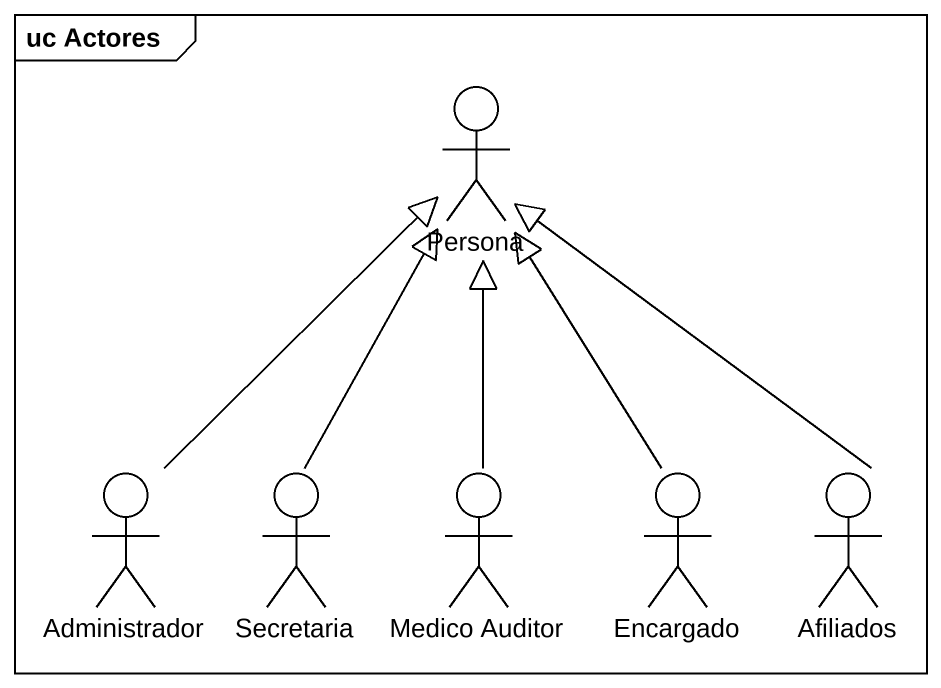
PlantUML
@startuml
mainframe uc Actores
actor Persona
actor Administrador
actor Secretaria
actor "Medico Auditor" as Medico_Auditor
actor Encargado
actor Afiliados
Administrador -up-|> Persona
Secretaria -up-|> Persona
Medico_Auditor -up-|> Persona
Encargado -up-|> Persona
Afiliados -up-|> Persona
@enduml
